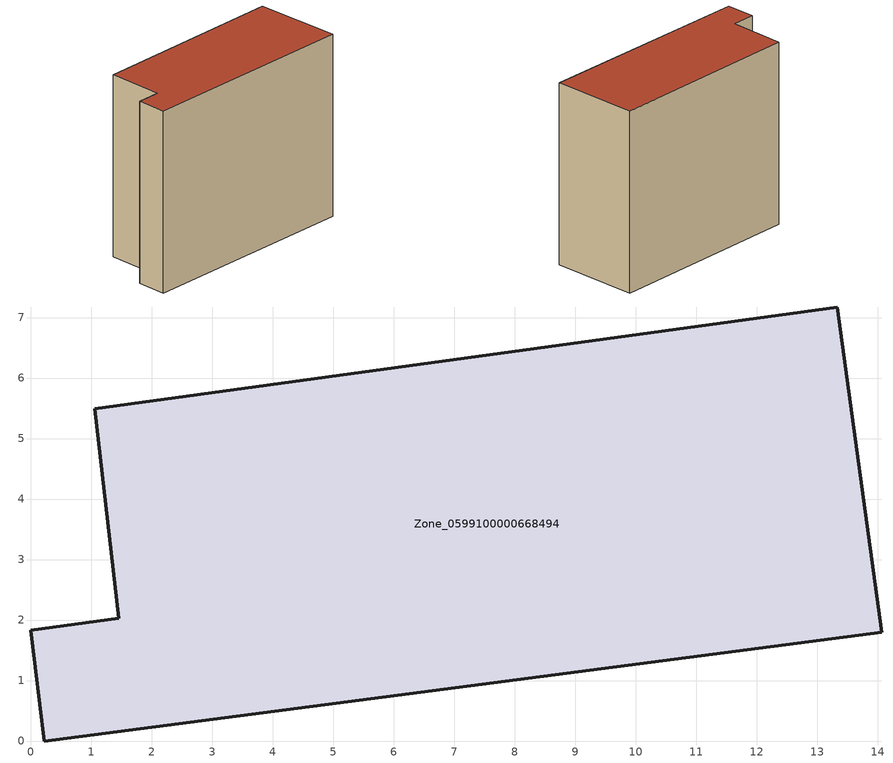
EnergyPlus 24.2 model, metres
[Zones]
Zone_0599100000668494
 floor ground (C_G): 0,1.83 1.45,2.03 1.05,5.49 13.33,7.17 14.06,1.79 0.22,0 z0
 wall outside (C_F): 1.45,2.03 0,1.83 0.22,0 14.06,1.79 13.33,7.17 1.05,5.49 1.45,2.03 z0:11.36
 roof outside (C_R): 13.33,7.17 1.05,5.49 1.45,2.03 0,1.83 0.22,0 14.06,1.79 z11.36
[BUILDING]
Pand.0599100000668494: North Axis=0; Terrain=City; Loads Convergence Tolerance Value=0.04; Temperature Convergence Tolerance Value=0.4; Solar Distribution=FullExterior; Maximum Number of Warmup Days=25; Minimum Number of Warmup Days=1
[Site:Location]
Rotterdam.The.Hague.AP_ZH_NLD Design_Conditions: Latitude=51.96; Longitude=4.45; Time Zone=1; Elevation=-4.5
[SITE:GROUNDTEMPERATURE:BUILDINGSURFACE]
18, 18, 18, 18, 18, 18, 18, 18, 18, 18, 18, 18
[MATERIAL] Thermal Absorptance=0.9; Solar Absorptance=0.7; Visible Absorptance=0.7
Name | Roughness | Thickness | Conductivity | Density | Specific Heat
G.D.1965 | MediumSmooth | 0.15 | 1 | 540 | 1210
F.D.1965 | Rough | 0.3 | 0.857143 | 1920 | 840
R.D.1965 | MediumRough | 0.2 | 0.08 | 1500 | 1000
[CONSTRUCTION]
C_G: G.D.1965
C_F: F.D.1965
C_R: R.D.1965
[ZONE]
Zone_0599100000668494: Type=1; Multiplier=1; Ceiling Height=Autocalculate; Volume=Autocalculate; Floor Area=autocalculate; Part of Total Floor Area=Yes
[ZONEINFILTRATION:DESIGNFLOWRATE]
Infil_Zone_0599100000668494: Zone or ZoneList or Space or SpaceList=Zone_0599100000668494; Schedule=AlwaysOn; Design Flow Rate Calculation Method=Flow/Area; Flow Rate per Floor Area=0.0042; Constant Term Coefficient=1; Temperature Term Coefficient=0; Velocity Term Coefficient=0; Velocity Squared Term Coefficient=0
[HVACTEMPLATE:ZONE:IDEALLOADSAIRSYSTEM]
Zone_0599100000668494: Maximum Heating Supply Air Temperature=50; Minimum Cooling Supply Air Temperature=13; Maximum Heating Supply Air Humidity Ratio=0.0156; Minimum Cooling Supply Air Humidity Ratio=0.0077; Heating Limit=NoLimit; Cooling Limit=NoLimit; Dehumidification Control Type=ConstantSensibleHeatRatio; Cooling Sensible Heat Ratio=0.7; Dehumidification Setpoint=60; Humidification Control Type=None; Humidification Setpoint=30; Outdoor Air Method=None; Outdoor Air Flow Rate per Person=0.00944; Outdoor Air Flow Rate per Zone Floor Area=0; Outdoor Air Flow Rate per Zone=0; Demand Controlled Ventilation Type=None; Outdoor Air Economizer Type=NoEconomizer; Heat Recovery Type=None; Sensible Heat Recovery Effectiveness=0.7; Latent Heat Recovery Effectiveness=0.65
[ZONECONTROL:THERMOSTAT]
ThermostatControl_Zone_0599100000668494: Zone or ZoneList=Zone_0599100000668494; Control Type Schedule=DualSetpointControlType; Control 1=Thermostat_Zone_0599100000668494; Temperature Difference Between Cutout And Setpoint=0
[THERMOSTATSETPOINT:DUALSETPOINT]
Thermostat_Zone_0599100000668494: Heating Setpoint Temperature Schedule=HeatingSetpoint_Zone_0599100000668494; Cooling Setpoint Temperature Schedule=CoolingSetpoint_Zone_0599100000668494
[SCHEDULE:COMPACT]
HeatingSetpoint_Zone_0599100000668494: Through: 12/31, For: AllDays, Until: 24:00, 21
CoolingSetpoint_Zone_0599100000668494: Through: 12/31, For: AllDays, Until: 24:00, 24
DualSetpointControlType: Through: 12/31, For: AllDays, Until: 24:00, 4
AlwaysOn: Through: 12/31, For: AllDays, Until: 24:00, 1
